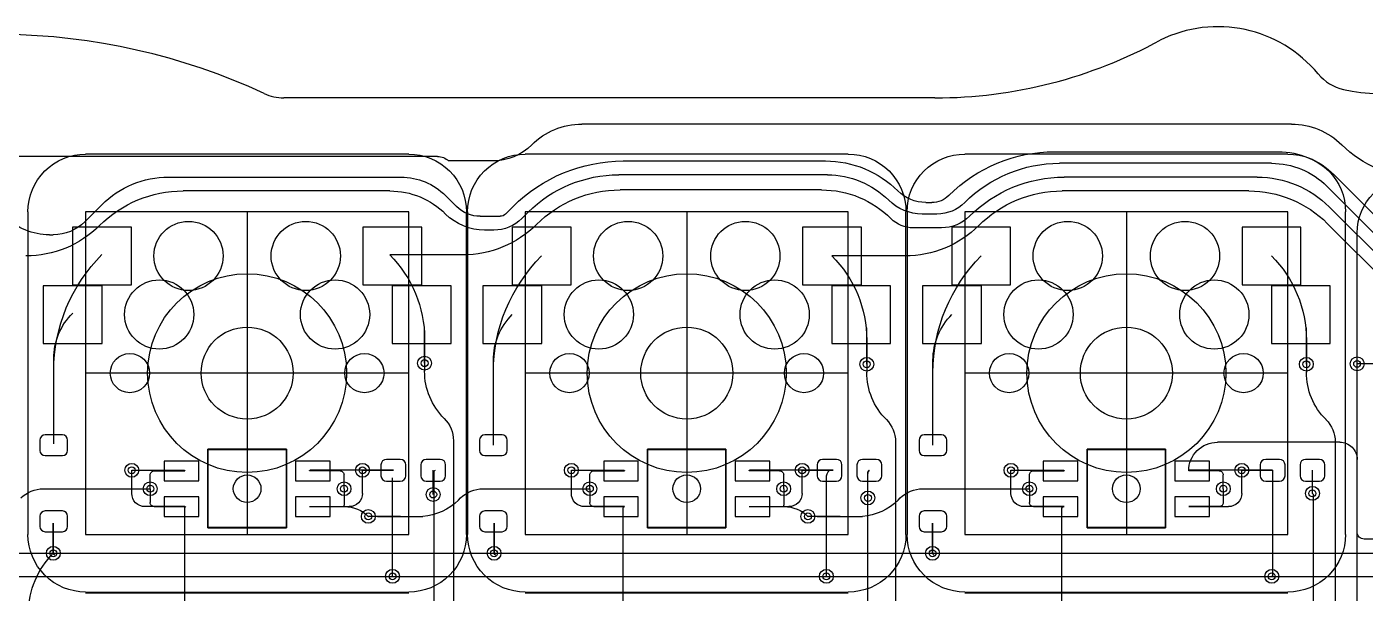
# Model space of a CAD drawing. Header units: millimetres. Extents: x -220 to 263, y -14 to 135.
# Drawn here: x -127.7 to -69.7, y 97 to 121.6 of the extents above; entities that cross this region are included whole.
import ezdxf

# ---------------------------------------------------------------- set-up
doc = ezdxf.new("R2010")
doc.units = ezdxf.units.MM
doc.layers.get('0').update_dxf_attribs({"color": 96, "lineweight": 25, "true_color": 0x008000})
for name, color, linetype, lineweight, true_color in [('livello 10', 6, 'Continuous', 25, 0xff00ff), ('livello 7', 6, 'Continuous', 25, 0xff00ff), ('livello 8', 18, 'Continuous', 25, 0x000000), ('livello 9', 18, 'Continuous', 25, 0x000000)]:
    doc.layers.add(name, color=color, linetype=linetype, lineweight=lineweight, true_color=true_color)

msp = doc.modelspace()

# ---------------------------------------------------------------- linework, layer by layer
at = {"flags": 128}
msp.add_lwpolyline([(-88.316, 118.535), (-116.539, 118.535)], dxfattribs=at)
for centre, radius, start, end in [((-129, 93.75), 27.542, 65.05089, 113.54004), ((-76.06, 115.979), 5.643, 39.607, 116.26817), ((-88.316, 138.804), 20.268, 270, 298.78141), ((-70.171, 120.851), 2, 219.607, 257.18167), ((-69, 126), 7.28, 257.18167, 305.00791), ((-116.539, 120.535), 2, 245.05089, 270)]:
    msp.add_arc(centre, radius, start, end)
at = {"layer": 'livello 10', "color": 6, "true_color": 0xff00ff, "flags": 128}
for points in [[(-111.122, 113.599), (-125.121, 113.599)], [(-125.121, 113.599), (-125.121, 99.599)], [(-111.122, 99.599), (-111.122, 113.599)], [(-92.073, 113.599), (-106.072, 113.599)], [(-106.072, 113.599), (-106.072, 99.599)], [(-92.073, 99.599), (-92.073, 113.599)], [(-73.023, 113.599), (-87.022, 113.599)], [(-87.022, 113.599), (-87.022, 99.599)], [(-73.023, 99.599), (-73.023, 113.599)], [(-125.121, 99.599), (-111.122, 99.599)], [(-106.072, 99.599), (-92.073, 99.599)], [(-87.022, 99.599), (-73.023, 99.599)]]:
    msp.add_lwpolyline(points, dxfattribs=at)
at = {"layer": 'livello 7', "color": 6, "true_color": 0xff00ff, "flags": 128}
for points in [[(-127.621, 113.599, -0.414214), (-125.121, 116.099)], [(-111.122, 116.099, -0.414214), (-108.622, 113.599)], [(-108.572, 113.599, -0.414214), (-106.072, 116.099)], [(-92.073, 116.099, -0.414214), (-89.573, 113.599)], [(-89.522, 113.599, -0.414214), (-87.022, 116.099)], [(-73.023, 116.099, -0.414214), (-70.523, 113.599)], [(-125.121, 97.099, -0.414214), (-127.621, 99.599)], [(-108.622, 99.599, -0.414214), (-111.122, 97.099)], [(-106.072, 97.099, -0.414214), (-108.572, 99.599)], [(-89.573, 99.599, -0.414214), (-92.073, 97.099)], [(-87.022, 97.099, -0.414214), (-89.522, 99.599)], [(-70.523, 99.599, -0.414214), (-73.023, 97.099)]]:
    msp.add_lwpolyline(points, format="xyb", dxfattribs=at)
for points in [[(-111.122, 116.099), (-125.121, 116.099)], [(-92.073, 116.099), (-106.072, 116.099)], [(-73.023, 116.099), (-87.022, 116.099)], [(-127.621, 113.599), (-127.621, 99.599)], [(-111.122, 113.599), (-125.121, 113.599)], [(-125.121, 113.599), (-125.121, 99.599)], [(-118.123, 113.599), (-118.123, 99.599)], [(-111.122, 99.599), (-111.122, 113.599)], [(-108.622, 99.599), (-108.622, 113.599)], [(-108.572, 113.599), (-108.572, 99.599)], [(-92.073, 113.599), (-106.072, 113.599)], [(-106.072, 113.599), (-106.072, 99.599)], [(-99.073, 113.599), (-99.073, 99.599)], [(-92.073, 99.599), (-92.073, 113.599)], [(-89.573, 99.599), (-89.573, 113.599)], [(-89.522, 113.599), (-89.522, 99.599)], [(-73.023, 113.599), (-87.022, 113.599)], [(-87.022, 113.599), (-87.022, 99.599)], [(-80.023, 113.599), (-80.023, 99.599)], [(-73.023, 99.599), (-73.023, 113.599)], [(-70.523, 99.599), (-70.523, 113.599)], [(-111.123, 106.599), (-125.122, 106.599)], [(-92.073, 106.599), (-106.072, 106.599)], [(-73.023, 106.599), (-87.022, 106.599)], [(-116.423, 103.299), (-119.823, 103.299)], [(-119.823, 103.299), (-119.823, 99.899)], [(-119.823, 103.299), (-116.423, 103.299)], [(-119.823, 99.899), (-119.823, 103.299)], [(-116.423, 99.899), (-116.423, 103.299)], [(-116.423, 103.299), (-116.423, 99.899)], [(-97.373, 103.299), (-100.773, 103.299)], [(-100.773, 103.299), (-100.773, 99.899)], [(-100.773, 103.299), (-97.373, 103.299)], [(-100.773, 99.899), (-100.773, 103.299)], [(-97.373, 99.899), (-97.373, 103.299)], [(-97.373, 103.299), (-97.373, 99.899)], [(-78.323, 103.299), (-81.723, 103.299)], [(-81.723, 103.299), (-81.723, 99.899)], [(-81.723, 103.299), (-78.323, 103.299)], [(-81.723, 99.899), (-81.723, 103.299)], [(-78.323, 99.899), (-78.323, 103.299)], [(-78.323, 103.299), (-78.323, 99.899)], [(-119.823, 99.899), (-116.423, 99.899)], [(-116.423, 99.899), (-119.823, 99.899)], [(-100.773, 99.899), (-97.373, 99.899)], [(-97.373, 99.899), (-100.773, 99.899)], [(-81.723, 99.899), (-78.323, 99.899)], [(-78.323, 99.899), (-81.723, 99.899)], [(-125.121, 99.599), (-111.122, 99.599)], [(-106.072, 99.599), (-92.073, 99.599)], [(-87.022, 99.599), (-73.023, 99.599)], [(-125.121, 97.099), (-111.122, 97.099)], [(-111.122, 97.049), (-125.121, 97.049)], [(-106.072, 97.099), (-92.073, 97.099)], [(-92.073, 97.049), (-106.072, 97.049)], [(-87.022, 97.099), (-73.023, 97.099)], [(-73.023, 97.049), (-87.022, 97.049)]]:
    msp.add_lwpolyline(points, dxfattribs=at)
at = {"layer": 'livello 7', "color": 6, "true_color": 0xff00ff}
for centre in [(-118.123, 106.599), (-99.073, 106.599), (-80.023, 106.599)]:
    msp.add_circle(centre, 4.311, dxfattribs=at)
at = {"layer": 'livello 8', "color": 163, "true_color": 0x4d7fc4, "flags": 128}
for points in [[(-70.023, 112.68, -0.414214), (-67.603, 115.099)], [(-126.504, 106.692, -0.198909), (-124.413, 111.741)], [(-107.454, 106.63, -0.198913), (-105.363, 111.679)], [(-88.404, 106.63, -0.198913), (-86.313, 111.679)], [(-109.584, 104.629, -0.198913), (-110.434, 106.681)], [(-90.422, 104.582, -0.198916), (-91.273, 106.635)], [(-71.372, 104.582, -0.198916), (-72.223, 106.635)], [(-109.584, 104.629, -0.198921), (-109.184, 103.663)], [(-90.423, 104.582, -0.198929), (-90.023, 103.617)], [(-71.373, 104.582, -0.198929), (-70.973, 103.617)], [(-122.323, 102.182, -0.414214), (-122.148, 102.357)], [(-115.423, 102.357, -0.414214), (-115.398, 102.382)], [(-110.023, 102.32, -0.414214), (-109.96, 102.382)], [(-103.273, 102.182, -0.414214), (-103.098, 102.357)], [(-96.373, 102.357, -0.414214), (-96.348, 102.382)], [(-93.023, 102.05, -0.198917), (-92.885, 102.382)], [(-91.223, 102.32, -0.414214), (-91.16, 102.382)], [(-84.223, 102.182, -0.414214), (-84.048, 102.357)], [(-77.323, 102.357, -0.414214), (-77.298, 102.382)], [(-122.548, 100.807, -0.414214), (-123.123, 101.382)], [(-103.498, 100.807, -0.414214), (-104.073, 101.382)], [(-84.448, 100.807, -0.414214), (-85.023, 101.382)], [(-75.823, 100.982, -0.414214), (-75.998, 100.807)], [(-120.823, 100.757, -0.414214), (-120.773, 100.807)], [(-113.899, 100.807, -0.198573), (-113.923, 100.865)], [(-113.899, 100.807, -0.198911), (-112.873, 100.382)], [(-101.823, 100.757, -0.414214), (-101.773, 100.807)], [(-94.849, 100.807, -0.198573), (-94.873, 100.865)], [(-94.849, 100.807, -0.198911), (-93.823, 100.382)], [(-82.823, 100.707, -0.414214), (-82.723, 100.807)], [(-127.591, 96.203, -0.198908), (-126.523, 98.782)]]:
    msp.add_lwpolyline(points, format="xyb", dxfattribs=at)
for points in [[(-123.138, 110.429), (-123.138, 112.929), (-125.688, 112.929), (-125.688, 110.429), (-123.138, 110.429)], [(-104.088, 110.429), (-104.088, 112.929), (-106.638, 112.929), (-106.638, 110.429), (-104.088, 110.429)], [(-85.038, 110.429), (-85.038, 112.929), (-87.588, 112.929), (-87.588, 110.429), (-85.038, 110.429)], [(-70.023, 77.382), (-70.023, 112.68)], [(-109.288, 107.889), (-109.288, 110.389), (-111.838, 110.389), (-111.838, 107.889), (-109.288, 107.889)], [(-90.238, 107.889), (-90.238, 110.389), (-92.788, 110.389), (-92.788, 107.889), (-90.238, 107.889)], [(-71.188, 107.889), (-71.188, 110.389), (-73.738, 110.389), (-73.738, 107.889), (-71.188, 107.889)], [(-110.434, 107.029), (-110.434, 108.606)], [(-91.273, 106.982), (-91.273, 108.56)], [(-72.223, 106.982), (-72.223, 108.56)], [(-110.434, 107.029), (-110.434, 106.681)], [(-91.273, 106.982), (-91.273, 106.635)], [(-72.223, 106.982), (-72.223, 106.635)], [(-126.504, 103.53), (-126.504, 106.692)], [(-107.454, 103.468), (-107.454, 106.63)], [(-88.404, 103.468), (-88.404, 106.63)], [(-126.879, 103.918), (-126.965, 103.901), (-127.038, 103.852), (-127.087, 103.779), (-127.104, 103.693), (-127.104, 103.243), (-127.087, 103.157), (-127.038, 103.084), (-126.965, 103.035), (-126.879, 103.018), (-126.129, 103.018), (-126.043, 103.035), (-125.97, 103.084), (-125.921, 103.157), (-125.904, 103.243), (-125.904, 103.693), (-125.921, 103.779), (-125.97, 103.852), (-126.043, 103.901), (-126.129, 103.918), (-126.879, 103.918)], [(-107.829, 103.918), (-107.915, 103.901), (-107.988, 103.852), (-108.037, 103.779), (-108.054, 103.693), (-108.054, 103.243), (-108.037, 103.157), (-107.988, 103.084), (-107.915, 103.035), (-107.829, 103.018), (-107.079, 103.018), (-106.993, 103.035), (-106.92, 103.084), (-106.871, 103.157), (-106.854, 103.243), (-106.854, 103.693), (-106.871, 103.779), (-106.92, 103.852), (-106.993, 103.901), (-107.079, 103.918), (-107.829, 103.918)], [(-88.779, 103.918), (-88.865, 103.901), (-88.938, 103.852), (-88.987, 103.779), (-89.004, 103.693), (-89.004, 103.243), (-88.987, 103.157), (-88.938, 103.084), (-88.865, 103.035), (-88.779, 103.018), (-88.029, 103.018), (-87.943, 103.035), (-87.87, 103.084), (-87.821, 103.157), (-87.804, 103.243), (-87.804, 103.693), (-87.821, 103.779), (-87.87, 103.852), (-87.943, 103.901), (-88.029, 103.918), (-88.779, 103.918)], [(-109.184, 103.663), (-109.184, 94.077)], [(-90.023, 103.617), (-90.023, 94.031)], [(-70.973, 103.617), (-70.973, 94.031)], [(-121.723, 102.782), (-121.723, 101.932), (-120.223, 101.932), (-120.223, 102.782), (-121.723, 102.782)], [(-116.023, 102.782), (-116.023, 101.932), (-114.523, 101.932), (-114.523, 102.782), (-116.023, 102.782)], [(-112.323, 102.145), (-112.304, 102.054), (-112.253, 101.977), (-112.176, 101.926), (-112.085, 101.907), (-111.485, 101.907), (-111.394, 101.926), (-111.317, 101.977), (-111.266, 102.054), (-111.248, 102.145), (-111.248, 102.62), (-111.266, 102.711), (-111.317, 102.788), (-111.394, 102.839), (-111.485, 102.857), (-112.085, 102.857), (-112.176, 102.839), (-112.253, 102.788), (-112.304, 102.711), (-112.323, 102.62), (-112.323, 102.145)], [(-110.598, 102.145), (-110.579, 102.054), (-110.528, 101.977), (-110.451, 101.926), (-110.36, 101.907), (-109.76, 101.907), (-109.669, 101.926), (-109.592, 101.977), (-109.541, 102.054), (-109.523, 102.145), (-109.523, 102.62), (-109.541, 102.711), (-109.592, 102.788), (-109.669, 102.839), (-109.76, 102.857), (-110.36, 102.857), (-110.451, 102.839), (-110.528, 102.788), (-110.579, 102.711), (-110.598, 102.62), (-110.598, 102.145)], [(-102.673, 102.782), (-102.673, 101.932), (-101.173, 101.932), (-101.173, 102.782), (-102.673, 102.782)], [(-96.973, 102.782), (-96.973, 101.932), (-95.473, 101.932), (-95.473, 102.782), (-96.973, 102.782)], [(-93.423, 102.145), (-93.404, 102.054), (-93.353, 101.977), (-93.276, 101.926), (-93.185, 101.907), (-92.585, 101.907), (-92.494, 101.926), (-92.417, 101.977), (-92.366, 102.054), (-92.348, 102.145), (-92.348, 102.62), (-92.366, 102.711), (-92.417, 102.788), (-92.494, 102.839), (-92.585, 102.857), (-93.185, 102.857), (-93.276, 102.839), (-93.353, 102.788), (-93.404, 102.711), (-93.423, 102.62), (-93.423, 102.145)], [(-91.698, 102.145), (-91.679, 102.054), (-91.628, 101.977), (-91.551, 101.926), (-91.46, 101.907), (-90.86, 101.907), (-90.769, 101.926), (-90.692, 101.977), (-90.641, 102.054), (-90.623, 102.145), (-90.623, 102.62), (-90.641, 102.711), (-90.692, 102.788), (-90.769, 102.839), (-90.86, 102.857), (-91.46, 102.857), (-91.551, 102.839), (-91.628, 102.788), (-91.679, 102.711), (-91.698, 102.62), (-91.698, 102.145)], [(-83.623, 102.782), (-83.623, 101.932), (-82.123, 101.932), (-82.123, 102.782), (-83.623, 102.782)], [(-77.923, 102.782), (-77.923, 101.932), (-76.423, 101.932), (-76.423, 102.782), (-77.923, 102.782)], [(-74.223, 102.145), (-74.204, 102.054), (-74.153, 101.977), (-74.076, 101.926), (-73.985, 101.907), (-73.385, 101.907), (-73.294, 101.926), (-73.217, 101.977), (-73.166, 102.054), (-73.148, 102.145), (-73.148, 102.62), (-73.166, 102.711), (-73.217, 102.788), (-73.294, 102.839), (-73.385, 102.857), (-73.985, 102.857), (-74.076, 102.839), (-74.153, 102.788), (-74.204, 102.711), (-74.223, 102.62), (-74.223, 102.145)], [(-72.498, 102.145), (-72.479, 102.054), (-72.428, 101.977), (-72.351, 101.926), (-72.26, 101.907), (-71.66, 101.907), (-71.569, 101.926), (-71.492, 101.977), (-71.441, 102.054), (-71.423, 102.145), (-71.423, 102.62), (-71.441, 102.711), (-71.492, 102.788), (-71.569, 102.839), (-71.66, 102.857), (-72.26, 102.857), (-72.351, 102.839), (-72.428, 102.788), (-72.479, 102.711), (-72.498, 102.62), (-72.498, 102.145)], [(-123.123, 101.382), (-123.123, 102.382)], [(-122.323, 101.582), (-122.323, 102.182)], [(-122.148, 102.357), (-120.823, 102.357)], [(-113.123, 102.382), (-115.398, 102.382)], [(-113.123, 102.382), (-111.785, 102.382)], [(-110.023, 96.382), (-110.023, 102.32)], [(-104.073, 101.382), (-104.073, 102.382)], [(-103.273, 101.582), (-103.273, 102.182)], [(-103.098, 102.357), (-101.773, 102.357)], [(-94.073, 102.382), (-96.348, 102.382)], [(-94.073, 102.382), (-92.735, 102.382)], [(-91.223, 96.382), (-91.223, 102.32)], [(-85.023, 101.382), (-85.023, 102.382)], [(-84.223, 101.582), (-84.223, 102.182)], [(-84.048, 102.357), (-82.723, 102.357)], [(-75.023, 102.382), (-77.298, 102.382)], [(-75.023, 102.382), (-73.685, 102.382)], [(-73.685, 102.382), (-73.685, 97.82)], [(-71.96, 101.382), (-71.96, 102.382)], [(-113.923, 101.582), (-113.923, 100.865)], [(-111.823, 97.782), (-111.823, 102.05)], [(-94.873, 101.582), (-94.873, 100.865)], [(-93.023, 97.782), (-93.023, 102.05)], [(-75.823, 101.582), (-75.823, 100.982)], [(-121.723, 101.232), (-121.723, 100.382), (-120.223, 100.382), (-120.223, 101.232), (-121.723, 101.232)], [(-116.023, 101.232), (-116.023, 100.382), (-114.523, 100.382), (-114.523, 101.232), (-116.023, 101.232)], [(-102.673, 101.232), (-102.673, 100.382), (-101.173, 100.382), (-101.173, 101.232), (-102.673, 101.232)], [(-96.973, 101.232), (-96.973, 100.382), (-95.473, 100.382), (-95.473, 101.232), (-96.973, 101.232)], [(-83.623, 101.232), (-83.623, 100.382), (-82.123, 100.382), (-82.123, 101.232), (-83.623, 101.232)], [(-77.923, 101.232), (-77.923, 100.382), (-76.423, 100.382), (-76.423, 101.232), (-77.923, 101.232)], [(-71.96, 101.382), (-71.923, 101.345)], [(-71.923, 101.345), (-71.923, 96.382)], [(-126.879, 100.618), (-126.965, 100.601), (-127.038, 100.552), (-127.087, 100.479), (-127.104, 100.393), (-127.104, 99.943), (-127.087, 99.857), (-127.038, 99.784), (-126.965, 99.735), (-126.879, 99.718), (-126.129, 99.718), (-126.043, 99.735), (-125.97, 99.784), (-125.921, 99.857), (-125.904, 99.943), (-125.904, 100.393), (-125.921, 100.479), (-125.97, 100.552), (-126.043, 100.601), (-126.129, 100.618), (-126.879, 100.618)], [(-120.823, 100.807), (-122.548, 100.807)], [(-120.823, 96.382), (-120.823, 100.757)], [(-115.423, 100.807), (-113.899, 100.807)], [(-107.829, 100.618), (-107.915, 100.601), (-107.988, 100.552), (-108.037, 100.479), (-108.054, 100.393), (-108.054, 99.943), (-108.037, 99.857), (-107.988, 99.784), (-107.915, 99.735), (-107.829, 99.718), (-107.079, 99.718), (-106.993, 99.735), (-106.92, 99.784), (-106.871, 99.857), (-106.854, 99.943), (-106.854, 100.393), (-106.871, 100.479), (-106.92, 100.552), (-106.993, 100.601), (-107.079, 100.618), (-107.829, 100.618)], [(-101.773, 100.807), (-103.498, 100.807)], [(-101.823, 96.382), (-101.823, 100.757)], [(-96.373, 100.807), (-94.849, 100.807)], [(-88.779, 100.618), (-88.865, 100.601), (-88.938, 100.552), (-88.987, 100.479), (-89.004, 100.393), (-89.004, 99.943), (-88.987, 99.857), (-88.938, 99.784), (-88.865, 99.735), (-88.779, 99.718), (-88.029, 99.718), (-87.943, 99.735), (-87.87, 99.784), (-87.821, 99.857), (-87.804, 99.943), (-87.804, 100.393), (-87.821, 100.479), (-87.87, 100.552), (-87.943, 100.601), (-88.029, 100.618), (-88.779, 100.618)], [(-82.723, 100.807), (-84.448, 100.807)], [(-82.823, 96.382), (-82.823, 100.707)], [(-75.998, 100.807), (-77.323, 100.807)], [(-126.523, 98.782), (-126.523, 100.091)], [(-107.423, 98.782), (-107.423, 100.091)], [(-88.423, 98.782), (-88.423, 100.091)], [(-73.685, 97.82), (-73.723, 97.782)]]:
    msp.add_lwpolyline(points, dxfattribs=at)
at = {"layer": 'livello 8', "color": 254, "true_color": 0xd0d2cd, "flags": 128}
for points in [[(-116.423, 103.282), (-119.823, 103.282)], [(-119.823, 103.282), (-119.823, 99.882)], [(-119.823, 103.282), (-116.423, 103.282)], [(-119.823, 99.882), (-119.823, 103.282)], [(-116.423, 99.882), (-116.423, 103.282)], [(-116.423, 103.282), (-116.423, 99.882)], [(-97.373, 103.282), (-100.773, 103.282)], [(-100.773, 103.282), (-100.773, 99.882)], [(-100.773, 103.282), (-97.373, 103.282)], [(-100.773, 99.882), (-100.773, 103.282)], [(-97.373, 99.882), (-97.373, 103.282)], [(-97.373, 103.282), (-97.373, 99.882)], [(-78.323, 103.282), (-81.723, 103.282)], [(-81.723, 103.282), (-81.723, 99.882)], [(-81.723, 103.282), (-78.323, 103.282)], [(-81.723, 99.882), (-81.723, 103.282)], [(-78.323, 99.882), (-78.323, 103.282)], [(-78.323, 103.282), (-78.323, 99.882)], [(-119.823, 99.882), (-116.423, 99.882)], [(-116.423, 99.882), (-119.823, 99.882)], [(-100.773, 99.882), (-97.373, 99.882)], [(-97.373, 99.882), (-100.773, 99.882)], [(-81.723, 99.882), (-78.323, 99.882)], [(-78.323, 99.882), (-81.723, 99.882)]]:
    msp.add_lwpolyline(points, dxfattribs=at)
at = {"layer": 'livello 8', "color": 7}
for centre, radius in [((-120.663, 111.679), 1.5), ((-115.583, 111.679), 1.5), ((-101.613, 111.679), 1.5), ((-96.533, 111.679), 1.5), ((-82.563, 111.679), 1.5), ((-77.483, 111.679), 1.5), ((-121.933, 109.139), 1.5), ((-114.313, 109.139), 1.5), ((-102.883, 109.139), 1.5), ((-95.263, 109.139), 1.5), ((-83.833, 109.139), 1.5), ((-76.213, 109.139), 1.5), ((-118.123, 106.599), 1.994), ((-118.123, 106.599), 1.994), ((-99.073, 106.599), 1.994), ((-99.073, 106.599), 1.994), ((-80.023, 106.599), 1.994), ((-80.023, 106.599), 1.994), ((-123.203, 106.599), 0.851), ((-123.203, 106.599), 0.851), ((-113.043, 106.599), 0.851), ((-113.043, 106.599), 0.851), ((-104.153, 106.599), 0.851), ((-104.153, 106.599), 0.851), ((-93.993, 106.599), 0.851), ((-93.993, 106.599), 0.851), ((-85.103, 106.599), 0.851), ((-85.103, 106.599), 0.851), ((-74.943, 106.599), 0.851), ((-74.943, 106.599), 0.851), ((-110.434, 107.029), 0.15), ((-91.273, 106.982), 0.15), ((-72.223, 106.982), 0.15), ((-70.023, 106.999), 0.15), ((-123.123, 102.382), 0.15), ((-113.123, 102.382), 0.15), ((-104.073, 102.382), 0.15), ((-94.073, 102.382), 0.15), ((-85.023, 102.382), 0.15), ((-75.023, 102.382), 0.15), ((-122.323, 101.582), 0.15), ((-113.923, 101.582), 0.15), ((-103.273, 101.582), 0.15), ((-94.873, 101.582), 0.15), ((-84.223, 101.582), 0.15), ((-75.823, 101.582), 0.15), ((-71.96, 101.382), 0.15), ((-110.06, 101.333), 0.15), ((-91.223, 101.182), 0.15), ((-112.873, 100.382), 0.15), ((-93.823, 100.382), 0.15), ((-126.523, 98.782), 0.15), ((-107.423, 98.782), 0.15), ((-88.423, 98.782), 0.15), ((-111.823, 97.782), 0.15), ((-93.023, 97.782), 0.15), ((-73.723, 97.782), 0.15)]:
    msp.add_circle(centre, radius, dxfattribs=at)
at = {"layer": 'livello 8', "color": 7, "true_color": 0xececec}
for centre in [(-110.434, 107.029), (-91.273, 106.982), (-72.223, 106.982), (-70.023, 106.999), (-123.123, 102.382), (-113.123, 102.382), (-104.073, 102.382), (-94.073, 102.382), (-85.023, 102.382), (-75.023, 102.382), (-122.323, 101.582), (-113.923, 101.582), (-110.06, 101.333), (-103.273, 101.582), (-94.873, 101.582), (-84.223, 101.582), (-75.823, 101.582), (-71.96, 101.382), (-91.223, 101.182), (-112.873, 100.382), (-93.823, 100.382), (-126.523, 98.782), (-107.423, 98.782), (-88.423, 98.782), (-111.823, 97.782), (-93.023, 97.782), (-73.723, 97.782)]:
    msp.add_circle(centre, 0.3, dxfattribs=at)
at = {"layer": 'livello 8', "color": 163, "true_color": 0x4d7fc4}
for centre in [(-118.123, 101.582), (-99.073, 101.582), (-80.023, 101.582)]:
    msp.add_circle(centre, 0.599, dxfattribs=at)
at = {"layer": 'livello 9', "color": 22, "true_color": 0xc83434, "flags": 128}
for points in [[(-105.791, 116.499, -0.198912), (-103.618, 117.399)], [(-72.864, 117.399, -0.198912), (-70.691, 116.499)], [(-105.791, 116.499, -0.198911), (-107.481, 115.799)], [(-87.722, 114.299, -0.198912), (-83.135, 116.199)], [(-73.437, 116.199, -0.198906), (-71.023, 115.199)], [(-67.311, 115.099, -0.198912), (-70.691, 116.499)], [(-109.874, 115.999, -0.19891), (-109.391, 115.799)], [(-106.602, 113.819, -0.198912), (-101.823, 115.799)], [(-93.061, 115.799, -0.198907), (-89.923, 114.499)], [(-87.023, 113.999, -0.198913), (-82.918, 115.699)], [(-73.737, 115.699, -0.198911), (-71.323, 114.699)], [(-124.423, 113.899, -0.198913), (-121.525, 115.099)], [(-111.454, 115.099, -0.198903), (-109.523, 114.299)], [(-105.949, 113.573, -0.198909), (-102.023, 115.199)], [(-92.978, 115.199, -0.198912), (-90.323, 114.099)], [(-86.823, 113.399, -0.198913), (-82.718, 115.099)], [(-74.351, 115.099, -0.198917), (-71.23, 113.806)], [(-124.522, 112.999, -0.198912), (-120.901, 114.499)], [(-111.937, 114.499, -0.198912), (-109.523, 113.499)], [(-105.584, 113.045, -0.198912), (-101.963, 114.545)], [(-93.231, 114.545, -0.198911), (-90.223, 113.299)], [(-88.715, 113.999, -0.198927), (-89.923, 114.499)], [(-87.722, 114.299, -0.198914), (-88.447, 113.999)], [(-86.422, 112.999, -0.198912), (-82.801, 114.499)], [(-74.713, 114.499, -0.198913), (-71.315, 113.091)], [(-108.023, 113.399, -0.198908), (-109.047, 113.823)], [(-88.874, 113.499, -0.198924), (-90.323, 114.099)], [(-87.023, 113.999, -0.198912), (-88.23, 113.499)], [(-126.691, 112.599, -0.198913), (-128.623, 113.399)], [(-125.157, 113.165, -0.198912), (-126.523, 112.599)], [(-107.833, 112.799, -0.198913), (-109.523, 113.499)], [(-106.223, 113.299, -0.198912), (-107.43, 112.799)], [(-106.923, 113.499, -0.19891), (-107.164, 113.399)], [(-89.257, 112.899, -0.198913), (-90.223, 113.299)], [(-86.823, 113.399, -0.198912), (-88.03, 112.899)], [(-124.522, 112.999, -0.198913), (-127.709, 111.679)], [(-105.584, 113.045, -0.198915), (-108.771, 111.725)], [(-86.422, 112.999, -0.198913), (-89.609, 111.679)], [(-111.944, 111.725, -0.198915), (-110.434, 108.08)], [(-92.783, 111.679, -0.198917), (-91.273, 108.033)], [(-73.733, 111.679, -0.198917), (-72.223, 108.033)], [(-126.504, 107.218, -0.198905), (-125.683, 109.201)], [(-107.454, 107.156, -0.198909), (-106.633, 109.139)], [(-88.404, 107.156, -0.198909), (-87.583, 109.139)], [(-77.323, 102.357, -0.414214), (-76.081, 103.599)], [(-70.773, 103.599, -0.414214), (-70.023, 102.849)], [(-120.848, 102.382, -0.414214), (-120.823, 102.357)], [(-114.098, 102.357, -0.414214), (-113.923, 102.182)], [(-101.798, 102.382, -0.414214), (-101.773, 102.357)], [(-95.048, 102.357, -0.414214), (-94.873, 102.182)], [(-91.223, 102.232, -0.198915), (-91.16, 102.382)], [(-82.748, 102.382, -0.414214), (-82.723, 102.357)], [(-75.998, 102.357, -0.414214), (-75.823, 102.182)], [(-127.923, 101.182, -0.198913), (-126.957, 101.582)], [(-108.873, 101.182, -0.198913), (-107.907, 101.582)], [(-89.823, 101.182, -0.198913), (-88.857, 101.582)], [(-122.148, 100.807, -0.414214), (-122.323, 100.982)], [(-113.123, 101.382, -0.414214), (-113.698, 100.807)], [(-108.965, 101.09, -0.180284), (-110.514, 100.385)], [(-103.098, 100.807, -0.414214), (-103.273, 100.982)], [(-94.073, 101.382, -0.414214), (-94.648, 100.807)], [(-89.915, 101.09, -0.180284), (-91.464, 100.385)], [(-84.048, 100.807, -0.414214), (-84.223, 100.982)], [(-75.023, 101.382, -0.414214), (-75.598, 100.807)], [(-112.872, 100.382, -0.19918), (-112.867, 100.385)], [(-93.822, 100.382, -0.19918), (-93.817, 100.385)], [(-69.723, 99.399, -0.414214), (-70.023, 99.699)], [(-126.445, 98.705, -0.414214), (-126.523, 98.782)], [(-107.345, 98.705, -0.414214), (-107.423, 98.782)], [(-88.345, 98.705, -0.414214), (-88.423, 98.782)]]:
    msp.add_lwpolyline(points, format="xyb", dxfattribs=at)
for points in [[(-72.864, 117.399), (-103.618, 117.399)], [(-83.135, 116.199), (-73.437, 116.199)], [(-109.874, 115.999), (-159.708, 115.999)], [(-107.481, 115.799), (-109.391, 115.799)], [(-101.823, 115.799), (-93.061, 115.799)], [(-73.737, 115.699), (-82.918, 115.699)], [(-121.525, 115.099), (-111.454, 115.099)], [(-92.978, 115.199), (-102.023, 115.199)], [(-74.351, 115.099), (-82.718, 115.099)], [(-67.654, 111.83), (-71.023, 115.199)], [(-111.937, 114.499), (-120.901, 114.499)], [(-109.523, 114.299), (-109.047, 113.823)], [(-93.231, 114.545), (-101.963, 114.545)], [(-74.713, 114.499), (-82.801, 114.499)], [(-68.573, 111.95), (-71.323, 114.699)], [(-125.157, 113.165), (-124.423, 113.899)], [(-106.923, 113.499), (-106.602, 113.819)], [(-88.715, 113.999), (-88.447, 113.999)], [(-71.23, 113.806), (-68.7, 111.277)], [(-108.023, 113.399), (-107.164, 113.399)], [(-105.949, 113.573), (-106.223, 113.299)], [(-88.23, 113.499), (-88.874, 113.499)], [(-126.691, 112.599), (-126.523, 112.599)], [(-113.108, 112.929), (-113.108, 110.429), (-110.558, 110.429), (-110.558, 112.929), (-113.108, 112.929)], [(-107.43, 112.799), (-107.833, 112.799)], [(-94.058, 112.929), (-94.058, 110.429), (-91.508, 110.429), (-91.508, 112.929), (-94.058, 112.929)], [(-88.03, 112.899), (-89.257, 112.899)], [(-75.008, 112.929), (-75.008, 110.429), (-72.458, 110.429), (-72.458, 112.929), (-75.008, 112.929)], [(-71.315, 113.091), (-68.601, 110.378)], [(-108.771, 111.725), (-111.944, 111.725)], [(-89.609, 111.679), (-92.783, 111.679)], [(-126.958, 110.389), (-126.958, 107.889), (-124.408, 107.889), (-124.408, 110.389), (-126.958, 110.389)], [(-107.908, 110.389), (-107.908, 107.889), (-105.358, 107.889), (-105.358, 110.389), (-107.908, 110.389)], [(-88.858, 110.389), (-88.858, 107.889), (-86.308, 107.889), (-86.308, 110.389), (-88.858, 110.389)], [(-110.434, 108.08), (-110.434, 107.029)], [(-91.273, 108.033), (-91.273, 106.982)], [(-72.223, 108.033), (-72.223, 106.982)], [(-126.504, 103.53), (-126.504, 107.218)], [(-107.454, 103.468), (-107.454, 107.156)], [(-88.404, 103.468), (-88.404, 107.156)], [(-67.991, 106.999), (-70.023, 106.999)], [(-126.879, 103.918), (-126.965, 103.901), (-127.038, 103.852), (-127.087, 103.779), (-127.104, 103.693), (-127.104, 103.243), (-127.087, 103.157), (-127.038, 103.084), (-126.965, 103.035), (-126.879, 103.018), (-126.129, 103.018), (-126.043, 103.035), (-125.97, 103.084), (-125.921, 103.157), (-125.904, 103.243), (-125.904, 103.693), (-125.921, 103.779), (-125.97, 103.852), (-126.043, 103.901), (-126.129, 103.918), (-126.879, 103.918)], [(-107.829, 103.918), (-107.915, 103.901), (-107.988, 103.852), (-108.037, 103.779), (-108.054, 103.693), (-108.054, 103.243), (-108.037, 103.157), (-107.988, 103.084), (-107.915, 103.035), (-107.829, 103.018), (-107.079, 103.018), (-106.993, 103.035), (-106.92, 103.084), (-106.871, 103.157), (-106.854, 103.243), (-106.854, 103.693), (-106.871, 103.779), (-106.92, 103.852), (-106.993, 103.901), (-107.079, 103.918), (-107.829, 103.918)], [(-88.779, 103.918), (-88.865, 103.901), (-88.938, 103.852), (-88.987, 103.779), (-89.004, 103.693), (-89.004, 103.243), (-88.987, 103.157), (-88.938, 103.084), (-88.865, 103.035), (-88.779, 103.018), (-88.029, 103.018), (-87.943, 103.035), (-87.87, 103.084), (-87.821, 103.157), (-87.804, 103.243), (-87.804, 103.693), (-87.821, 103.779), (-87.87, 103.852), (-87.943, 103.901), (-88.029, 103.918), (-88.779, 103.918)], [(-70.773, 103.599), (-76.081, 103.599)], [(-121.723, 102.782), (-121.723, 101.932), (-120.223, 101.932), (-120.223, 102.782), (-121.723, 102.782)], [(-116.023, 102.782), (-116.023, 101.932), (-114.523, 101.932), (-114.523, 102.782), (-116.023, 102.782)], [(-112.323, 102.145), (-112.304, 102.054), (-112.253, 101.977), (-112.176, 101.926), (-112.085, 101.907), (-111.485, 101.907), (-111.394, 101.926), (-111.317, 101.977), (-111.266, 102.054), (-111.248, 102.145), (-111.248, 102.62), (-111.266, 102.711), (-111.317, 102.788), (-111.394, 102.839), (-111.485, 102.857), (-112.085, 102.857), (-112.176, 102.839), (-112.253, 102.788), (-112.304, 102.711), (-112.323, 102.62), (-112.323, 102.145)], [(-110.598, 102.145), (-110.579, 102.054), (-110.528, 101.977), (-110.451, 101.926), (-110.36, 101.907), (-109.76, 101.907), (-109.669, 101.926), (-109.592, 101.977), (-109.541, 102.054), (-109.523, 102.145), (-109.523, 102.62), (-109.541, 102.711), (-109.592, 102.788), (-109.669, 102.839), (-109.76, 102.857), (-110.36, 102.857), (-110.451, 102.839), (-110.528, 102.788), (-110.579, 102.711), (-110.598, 102.62), (-110.598, 102.145)], [(-102.673, 102.782), (-102.673, 101.932), (-101.173, 101.932), (-101.173, 102.782), (-102.673, 102.782)], [(-96.973, 102.782), (-96.973, 101.932), (-95.473, 101.932), (-95.473, 102.782), (-96.973, 102.782)], [(-93.423, 102.145), (-93.404, 102.054), (-93.353, 101.977), (-93.276, 101.926), (-93.185, 101.907), (-92.585, 101.907), (-92.494, 101.926), (-92.417, 101.977), (-92.366, 102.054), (-92.348, 102.145), (-92.348, 102.62), (-92.366, 102.711), (-92.417, 102.788), (-92.494, 102.839), (-92.585, 102.857), (-93.185, 102.857), (-93.276, 102.839), (-93.353, 102.788), (-93.404, 102.711), (-93.423, 102.62), (-93.423, 102.145)], [(-91.698, 102.145), (-91.679, 102.054), (-91.628, 101.977), (-91.551, 101.926), (-91.46, 101.907), (-90.86, 101.907), (-90.769, 101.926), (-90.692, 101.977), (-90.641, 102.054), (-90.623, 102.145), (-90.623, 102.62), (-90.641, 102.711), (-90.692, 102.788), (-90.769, 102.839), (-90.86, 102.857), (-91.46, 102.857), (-91.551, 102.839), (-91.628, 102.788), (-91.679, 102.711), (-91.698, 102.62), (-91.698, 102.145)], [(-83.623, 102.782), (-83.623, 101.932), (-82.123, 101.932), (-82.123, 102.782), (-83.623, 102.782)], [(-77.923, 102.782), (-77.923, 101.932), (-76.423, 101.932), (-76.423, 102.782), (-77.923, 102.782)], [(-74.223, 102.145), (-74.204, 102.054), (-74.153, 101.977), (-74.076, 101.926), (-73.985, 101.907), (-73.385, 101.907), (-73.294, 101.926), (-73.217, 101.977), (-73.166, 102.054), (-73.148, 102.145), (-73.148, 102.62), (-73.166, 102.711), (-73.217, 102.788), (-73.294, 102.839), (-73.385, 102.857), (-73.985, 102.857), (-74.076, 102.839), (-74.153, 102.788), (-74.204, 102.711), (-74.223, 102.62), (-74.223, 102.145)], [(-72.498, 102.145), (-72.479, 102.054), (-72.428, 101.977), (-72.351, 101.926), (-72.26, 101.907), (-71.66, 101.907), (-71.569, 101.926), (-71.492, 101.977), (-71.441, 102.054), (-71.423, 102.145), (-71.423, 102.62), (-71.441, 102.711), (-71.492, 102.788), (-71.569, 102.839), (-71.66, 102.857), (-72.26, 102.857), (-72.351, 102.839), (-72.428, 102.788), (-72.479, 102.711), (-72.498, 102.62), (-72.498, 102.145)], [(-70.023, 99.699), (-70.023, 102.849)], [(-123.123, 102.382), (-120.848, 102.382)], [(-114.098, 102.357), (-115.423, 102.357)], [(-113.923, 101.582), (-113.923, 102.182)], [(-113.123, 101.382), (-113.123, 102.382)], [(-111.785, 102.382), (-113.123, 102.382)], [(-110.06, 101.333), (-110.06, 102.382)], [(-104.073, 102.382), (-101.798, 102.382)], [(-95.048, 102.357), (-96.373, 102.357)], [(-94.873, 101.582), (-94.873, 102.182)], [(-92.735, 102.382), (-94.073, 102.382)], [(-94.073, 101.382), (-94.073, 102.382)], [(-91.223, 101.182), (-91.223, 102.232)], [(-85.023, 102.382), (-82.748, 102.382)], [(-75.998, 102.357), (-77.323, 102.357)], [(-75.823, 101.582), (-75.823, 102.182)], [(-75.023, 101.382), (-75.023, 102.382)], [(-73.685, 102.382), (-75.023, 102.382)], [(-71.96, 101.382), (-71.96, 102.382)], [(-126.957, 101.582), (-122.323, 101.582)], [(-122.323, 101.582), (-122.323, 100.982)], [(-107.907, 101.582), (-103.273, 101.582)], [(-103.273, 101.582), (-103.273, 100.982)], [(-88.857, 101.582), (-84.223, 101.582)], [(-84.223, 101.582), (-84.223, 100.982)], [(-121.723, 101.232), (-121.723, 100.382), (-120.223, 100.382), (-120.223, 101.232), (-121.723, 101.232)], [(-116.023, 101.232), (-116.023, 100.382), (-114.523, 100.382), (-114.523, 101.232), (-116.023, 101.232)], [(-108.965, 101.09), (-108.873, 101.182)], [(-102.673, 101.232), (-102.673, 100.382), (-101.173, 100.382), (-101.173, 101.232), (-102.673, 101.232)], [(-96.973, 101.232), (-96.973, 100.382), (-95.473, 100.382), (-95.473, 101.232), (-96.973, 101.232)], [(-89.915, 101.09), (-89.823, 101.182)], [(-83.623, 101.232), (-83.623, 100.382), (-82.123, 100.382), (-82.123, 101.232), (-83.623, 101.232)], [(-77.923, 101.232), (-77.923, 100.382), (-76.423, 100.382), (-76.423, 101.232), (-77.923, 101.232)], [(-126.879, 100.618), (-126.965, 100.601), (-127.038, 100.552), (-127.087, 100.479), (-127.104, 100.393), (-127.104, 99.943), (-127.087, 99.857), (-127.038, 99.784), (-126.965, 99.735), (-126.879, 99.718), (-126.129, 99.718), (-126.043, 99.735), (-125.97, 99.784), (-125.921, 99.857), (-125.904, 99.943), (-125.904, 100.393), (-125.921, 100.479), (-125.97, 100.552), (-126.043, 100.601), (-126.129, 100.618), (-126.879, 100.618)], [(-122.148, 100.807), (-120.823, 100.807)], [(-115.423, 100.807), (-113.698, 100.807)], [(-111.473, 100.385), (-112.867, 100.385)], [(-112.473, 100.382), (-112.47, 100.385)], [(-112.47, 100.385), (-111.473, 100.385)], [(-111.473, 100.385), (-110.514, 100.385)], [(-107.829, 100.618), (-107.915, 100.601), (-107.988, 100.552), (-108.037, 100.479), (-108.054, 100.393), (-108.054, 99.943), (-108.037, 99.857), (-107.988, 99.784), (-107.915, 99.735), (-107.829, 99.718), (-107.079, 99.718), (-106.993, 99.735), (-106.92, 99.784), (-106.871, 99.857), (-106.854, 99.943), (-106.854, 100.393), (-106.871, 100.479), (-106.92, 100.552), (-106.993, 100.601), (-107.079, 100.618), (-107.829, 100.618)], [(-103.098, 100.807), (-101.773, 100.807)], [(-96.373, 100.807), (-94.648, 100.807)], [(-92.423, 100.385), (-93.817, 100.385)], [(-93.423, 100.382), (-93.42, 100.385)], [(-93.42, 100.385), (-92.423, 100.385)], [(-92.423, 100.385), (-91.464, 100.385)], [(-88.779, 100.618), (-88.865, 100.601), (-88.938, 100.552), (-88.987, 100.479), (-89.004, 100.393), (-89.004, 99.943), (-88.987, 99.857), (-88.938, 99.784), (-88.865, 99.735), (-88.779, 99.718), (-88.029, 99.718), (-87.943, 99.735), (-87.87, 99.784), (-87.821, 99.857), (-87.804, 99.943), (-87.804, 100.393), (-87.821, 100.479), (-87.87, 100.552), (-87.943, 100.601), (-88.029, 100.618), (-88.779, 100.618)], [(-84.048, 100.807), (-82.723, 100.807)], [(-77.323, 100.807), (-75.598, 100.807)], [(-126.523, 100.091), (-126.523, 98.782)], [(-107.423, 100.091), (-107.423, 98.782)], [(-88.423, 100.091), (-88.423, 98.782)], [(-68.923, 99.399), (-69.723, 99.399)], [(-162.841, 98.782), (-71.291, 98.782)], [(-71.291, 98.782), (-70.923, 98.782)], [(-70.923, 98.782), (-69.039, 98.782)], [(-162.891, 97.782), (-73.723, 97.782)], [(-73.723, 97.782), (-68.923, 97.782)]]:
    msp.add_lwpolyline(points, dxfattribs=at)
at = {"layer": 'livello 9', "color": 254, "true_color": 0xd0d2cd, "flags": 128}
for points in [[(-116.423, 103.282), (-119.823, 103.282)], [(-119.823, 103.282), (-119.823, 99.882)], [(-119.823, 103.282), (-116.423, 103.282)], [(-119.823, 99.882), (-119.823, 103.282)], [(-116.423, 99.882), (-116.423, 103.282)], [(-116.423, 103.282), (-116.423, 99.882)], [(-97.373, 103.282), (-100.773, 103.282)], [(-100.773, 103.282), (-100.773, 99.882)], [(-100.773, 103.282), (-97.373, 103.282)], [(-100.773, 99.882), (-100.773, 103.282)], [(-97.373, 99.882), (-97.373, 103.282)], [(-97.373, 103.282), (-97.373, 99.882)], [(-78.323, 103.282), (-81.723, 103.282)], [(-81.723, 103.282), (-81.723, 99.882)], [(-81.723, 103.282), (-78.323, 103.282)], [(-81.723, 99.882), (-81.723, 103.282)], [(-78.323, 99.882), (-78.323, 103.282)], [(-78.323, 103.282), (-78.323, 99.882)], [(-119.823, 99.882), (-116.423, 99.882)], [(-116.423, 99.882), (-119.823, 99.882)], [(-100.773, 99.882), (-97.373, 99.882)], [(-97.373, 99.882), (-100.773, 99.882)], [(-81.723, 99.882), (-78.323, 99.882)], [(-78.323, 99.882), (-81.723, 99.882)]]:
    msp.add_lwpolyline(points, dxfattribs=at)
at = {"layer": 'livello 9', "color": 7}
for centre, radius in [((-120.663, 111.679), 1.5), ((-115.583, 111.679), 1.5), ((-101.613, 111.679), 1.5), ((-96.533, 111.679), 1.5), ((-82.563, 111.679), 1.5), ((-77.483, 111.679), 1.5), ((-121.933, 109.139), 1.5), ((-114.313, 109.139), 1.5), ((-102.883, 109.139), 1.5), ((-95.263, 109.139), 1.5), ((-83.833, 109.139), 1.5), ((-76.213, 109.139), 1.5), ((-118.123, 106.599), 1.994), ((-118.123, 106.599), 1.994), ((-99.073, 106.599), 1.994), ((-99.073, 106.599), 1.994), ((-80.023, 106.599), 1.994), ((-80.023, 106.599), 1.994), ((-123.203, 106.599), 0.851), ((-123.203, 106.599), 0.851), ((-113.043, 106.599), 0.851), ((-113.043, 106.599), 0.851), ((-104.153, 106.599), 0.851), ((-104.153, 106.599), 0.851), ((-93.993, 106.599), 0.851), ((-93.993, 106.599), 0.851), ((-85.103, 106.599), 0.851), ((-85.103, 106.599), 0.851), ((-74.943, 106.599), 0.851), ((-74.943, 106.599), 0.851), ((-110.434, 107.029), 0.15), ((-91.273, 106.982), 0.15), ((-72.223, 106.982), 0.15), ((-70.023, 106.999), 0.15), ((-123.123, 102.382), 0.15), ((-113.123, 102.382), 0.15), ((-104.073, 102.382), 0.15), ((-94.073, 102.382), 0.15), ((-85.023, 102.382), 0.15), ((-75.023, 102.382), 0.15), ((-122.323, 101.582), 0.15), ((-113.923, 101.582), 0.15), ((-103.273, 101.582), 0.15), ((-94.873, 101.582), 0.15), ((-84.223, 101.582), 0.15), ((-75.823, 101.582), 0.15), ((-71.96, 101.382), 0.15), ((-110.06, 101.333), 0.15), ((-91.223, 101.182), 0.15), ((-112.873, 100.382), 0.15), ((-93.823, 100.382), 0.15), ((-126.523, 98.782), 0.15), ((-107.423, 98.782), 0.15), ((-88.423, 98.782), 0.15), ((-111.823, 97.782), 0.15), ((-93.023, 97.782), 0.15), ((-73.723, 97.782), 0.15)]:
    msp.add_circle(centre, radius, dxfattribs=at)
at = {"layer": 'livello 9', "color": 7, "true_color": 0xececec}
for centre in [(-110.434, 107.029), (-91.273, 106.982), (-72.223, 106.982), (-70.023, 106.999), (-123.123, 102.382), (-113.123, 102.382), (-104.073, 102.382), (-94.073, 102.382), (-85.023, 102.382), (-75.023, 102.382), (-122.323, 101.582), (-113.923, 101.582), (-110.06, 101.333), (-103.273, 101.582), (-94.873, 101.582), (-84.223, 101.582), (-75.823, 101.582), (-71.96, 101.382), (-91.223, 101.182), (-112.873, 100.382), (-93.823, 100.382), (-126.523, 98.782), (-107.423, 98.782), (-88.423, 98.782), (-111.823, 97.782), (-93.023, 97.782), (-73.723, 97.782)]:
    msp.add_circle(centre, 0.3, dxfattribs=at)
at = {"layer": 'livello 9', "color": 22, "true_color": 0xc83434}
for centre in [(-118.123, 101.582), (-99.073, 101.582), (-80.023, 101.582)]:
    msp.add_circle(centre, 0.599, dxfattribs=at)

doc.saveas('drawing.dxf')
